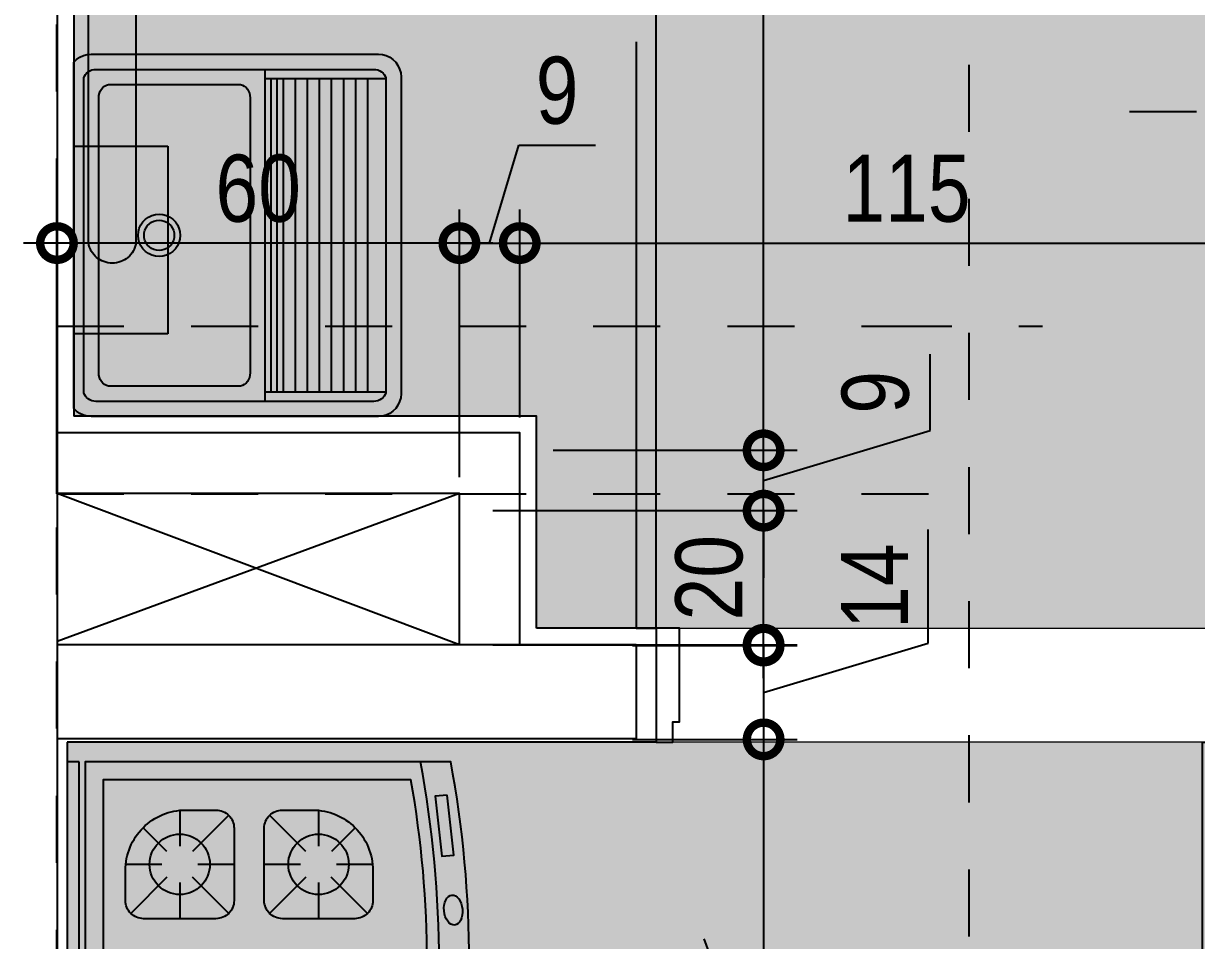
# Model space of a CAD drawing. Header units: metres. Extents: x -41 to 570, y -54 to 184.
# Drawn here: x 10.38 to 12.13, y 49.994 to 51.361 of the extents above; entities that cross this region are included whole.
import ezdxf
from ezdxf.xclip import XClip

# ---------------------------------------------------------------- set-up
doc = ezdxf.new("R2010")
doc.units = ezdxf.units.M
doc.header["$XCLIPFRAME"] = 0
doc.linetypes.add('DASHEDX2', pattern=[1.5, 1, -0.5])
doc.linetypes.add('PUC$0$DASHEDX2', pattern=[1.5, 1, -0.5])
for name, color, linetype in [('1', 232, 'DASHEDX2'), ('ARQ-DIM', 2, 'Continuous'), ('PUC$0$ARQ-ALV ACAB', 4, 'Continuous'), ('PUC$0$ARQ-ALV OSSO', 5, 'Continuous'), ('PUC$0$ARQ-CAX @ 1', 1, 'Continuous'), ('PUC$0$ARQ-HID', 7, 'Continuous'), ('PUC$0$ARQ-MOB', 7, 'Continuous'), ('PUC$0$ARQ-PRJ', 7, 'PUC$0$DASHEDX2'), ('PUC$0$ARQ-SIM', 1, 'Continuous')]:
    doc.layers.add(name, color=color, linetype=linetype)
doc.layers.add('PUC$0$ARQ-FORRO', color=9, linetype='Continuous', lineweight=5)
doc.styles.add('Adesa', font='ARIALN.TTF')
doc.dimstyles.new('ADESA 1-0050', dxfattribs={"dimtxt": 0.1, "dimasz": 0.1, "dimexe": 0.05, "dimexo": 0.05, "dimgap": 0.03, "dimtad": 1, "dimdec": 1, "dimlfac": 100, "dimzin": 12, "dimtxsty": 'Adesa', "dimblk": 'DOTSMALL', "dimcen": 1, "dimdle": 0.05, "dimclrd": 1, "dimclre": 1, "dimclrt": 256, "dimazin": 3, "dimtm": 1e-09, "dimtfac": 1, "dimtdec": 1, "dimtmove": 1, "dimatfit": 0, "dimldrblk": 'DOTSMALL', "dimfxl": 0.8, "dimtvp": 2, "dimtolj": 1, "dimtzin": 0, "dimarcsym": 0})

# ---------------------------------------------------------------- blocks, each defined once
blk = doc.blocks.new('PUC$0$ARQ-HID-TANQUE')
for p, q in [((-0.2621, -0.0041), (-0.258, 0)), ((-0.258, 0), (0.258, 0)), ((0.258, 0), (0.2621, -0.0041)), ((-0.2695, -0.0199), (-0.268, -0.0143)), ((-0.268, -0.0143), (-0.2655, -0.009)), ((-0.2655, -0.009), (-0.2621, -0.0041)), ((-0.242, -0.0189), (-0.2398, -0.0171)), ((-0.2398, -0.0171), (-0.2373, -0.0157)), ((-0.2373, -0.0157), (-0.2347, -0.0149)), ((-0.2347, -0.0149), (-0.232, -0.0146)), ((-0.232, -0.0146), (0.232, -0.0146)), ((0.232, -0.0146), (0.2347, -0.0149)), ((0.2347, -0.0149), (0.2373, -0.0157)), ((0.2373, -0.0157), (0.2398, -0.0171)), ((0.2398, -0.0171), (0.242, -0.0189)), ((0.2621, -0.0041), (0.2655, -0.009)), ((0.2655, -0.009), (0.268, -0.0143)), ((0.268, -0.0143), (0.2695, -0.0199)), ((-0.27, -0.0258), (-0.2695, -0.0199)), ((-0.27, -0.0258), (-0.27, -0.0258)), ((-0.27, -0.4542), (-0.27, -0.0258)), ((-0.2475, -0.0328), (-0.2473, -0.0297)), ((-0.2475, -0.0328), (-0.2475, -0.0328)), ((-0.2475, -0.4472), (-0.2475, -0.0328)), ((-0.2473, -0.0297), (-0.2466, -0.0266)), ((-0.2466, -0.0266), (-0.2454, -0.0237)), ((-0.2454, -0.0237), (-0.2439, -0.0211)), ((-0.2439, -0.0211), (-0.242, -0.0189)), ((0.242, -0.0189), (0.2439, -0.0211)), ((0.2439, -0.0211), (0.2454, -0.0237)), ((0.2454, -0.0237), (0.2466, -0.0266)), ((0.2466, -0.0266), (0.2473, -0.0297)), ((0.2473, -0.0297), (0.2475, -0.0328)), ((0.2475, -0.0328), (0.2475, -0.4472)), ((0.2695, -0.0199), (0.27, -0.0258)), ((0.27, -0.0258), (0.27, -0.4542)), ((-0.234, -0.2854), (0.234, -0.2854)), ((-0.2695, -0.4601), (-0.27, -0.4542)), ((-0.2473, -0.4504), (-0.2475, -0.4472)), ((-0.2466, -0.4534), (-0.2473, -0.4504)), ((-0.2454, -0.4563), (-0.2466, -0.4534)), ((0.2466, -0.4534), (0.2454, -0.4563)), ((0.2473, -0.4504), (0.2466, -0.4534)), ((0.2475, -0.4472), (0.2473, -0.4504)), ((0.27, -0.4542), (0.2695, -0.4601)), ((-0.268, -0.4657), (-0.2695, -0.4601)), ((-0.2655, -0.4711), (-0.268, -0.4657)), ((-0.2621, -0.4759), (-0.2655, -0.4711)), ((-0.2439, -0.4589), (-0.2454, -0.4563)), ((-0.242, -0.4611), (-0.2439, -0.4589)), ((-0.2398, -0.463), (-0.242, -0.4611)), ((-0.2373, -0.4643), (-0.2398, -0.463)), ((-0.2347, -0.4651), (-0.2373, -0.4643)), ((-0.232, -0.4654), (-0.2347, -0.4651)), ((0.232, -0.4654), (-0.232, -0.4654)), ((0.2347, -0.4651), (0.232, -0.4654)), ((0.2373, -0.4643), (0.2347, -0.4651)), ((0.2398, -0.463), (0.2373, -0.4643)), ((0.242, -0.4611), (0.2398, -0.463)), ((0.2439, -0.4589), (0.242, -0.4611)), ((0.2454, -0.4563), (0.2439, -0.4589)), ((0.2655, -0.4711), (0.2621, -0.4759)), ((0.268, -0.4657), (0.2655, -0.4711)), ((0.2695, -0.4601), (0.268, -0.4657)), ((-0.258, -0.48), (-0.2621, -0.4759)), ((-0.2532, -0.4834), (-0.258, -0.48)), ((-0.2479, -0.4859), (-0.2532, -0.4834)), ((-0.2422, -0.4874), (-0.2479, -0.4859)), ((-0.2364, -0.4879), (-0.2422, -0.4874)), ((0.2364, -0.4879), (-0.2364, -0.4879)), ((0.2422, -0.4874), (0.2364, -0.4879)), ((0.2479, -0.4859), (0.2422, -0.4874)), ((0.2532, -0.4834), (0.2479, -0.4859)), ((0.258, -0.48), (0.2532, -0.4834)), ((0.2621, -0.4759), (0.258, -0.48))]:
    blk.add_line(p, q)
at = {"color": 7}
for p, q in [((-0.225, -0.0544), (-0.2247, -0.0514)), ((-0.2247, -0.0514), (-0.2238, -0.0485)), ((-0.2238, -0.0485), (-0.2223, -0.0458)), ((-0.2223, -0.0458), (-0.2203, -0.0433)), ((-0.2203, -0.0433), (-0.2179, -0.0412)), ((-0.2179, -0.0412), (-0.215, -0.0394)), ((-0.215, -0.0394), (-0.2118, -0.0382)), ((-0.2118, -0.0382), (-0.2085, -0.0374)), ((-0.2085, -0.0374), (-0.205, -0.0371)), ((-0.205, -0.0371), (0.205, -0.0371)), ((0.205, -0.0371), (0.2085, -0.0374)), ((0.2085, -0.0374), (0.2118, -0.0382)), ((0.2118, -0.0382), (0.215, -0.0394)), ((0.215, -0.0394), (0.2179, -0.0412)), ((0.2179, -0.0412), (0.2203, -0.0433)), ((0.2203, -0.0433), (0.2223, -0.0458)), ((0.2223, -0.0458), (0.2238, -0.0485)), ((0.2238, -0.0485), (0.2247, -0.0514)), ((0.2247, -0.0514), (0.225, -0.0544)), ((-0.225, -0.0544), (-0.225, -0.0544)), ((-0.225, -0.2456), (-0.225, -0.0544)), ((0.225, -0.0544), (0.225, -0.2456)), ((-0.0241, -0.1069), (-0.0202, -0.103)), ((-0.0202, -0.103), (-0.0158, -0.0999)), ((-0.0158, -0.0999), (-0.0108, -0.0975)), ((-0.0108, -0.0975), (-0.0055, -0.0961)), ((-0.0077, -0.106), (-0.0039, -0.105)), ((-0.0055, -0.0961), (0, -0.0956)), ((-0.0039, -0.105), (0, -0.1046)), ((0, -0.0956), (0.0055, -0.0961)), ((0, -0.1046), (0.0039, -0.105)), ((0.0039, -0.105), (0.0077, -0.106)), ((0.0055, -0.0961), (0.0108, -0.0975)), ((0.0108, -0.0975), (0.0158, -0.0999)), ((0.0158, -0.0999), (0.0202, -0.103)), ((0.0202, -0.103), (0.0241, -0.1069)), ((-0.0315, -0.1271), (-0.031, -0.1217)), ((-0.031, -0.1217), (-0.0296, -0.1164)), ((-0.0296, -0.1164), (-0.0273, -0.1114)), ((-0.0273, -0.1114), (-0.0241, -0.1069)), ((-0.0222, -0.1232), (-0.0211, -0.1194)), ((-0.0211, -0.1194), (-0.0195, -0.1159)), ((-0.0195, -0.1159), (-0.0172, -0.1127)), ((-0.0172, -0.1127), (-0.0145, -0.1099)), ((-0.0145, -0.1099), (-0.0113, -0.1076)), ((-0.0113, -0.1076), (-0.0077, -0.106)), ((0.0077, -0.106), (0.0113, -0.1076)), ((0.0113, -0.1076), (0.0145, -0.1099)), ((0.0145, -0.1099), (0.0172, -0.1127)), ((0.0172, -0.1127), (0.0195, -0.1159)), ((0.0195, -0.1159), (0.0211, -0.1194)), ((0.0211, -0.1194), (0.0222, -0.1232)), ((0.0241, -0.1069), (0.0273, -0.1114)), ((0.0273, -0.1114), (0.0296, -0.1164)), ((0.0296, -0.1164), (0.031, -0.1217)), ((0.031, -0.1217), (0.0315, -0.1271)), ((-0.031, -0.1326), (-0.0315, -0.1271)), ((-0.0296, -0.1379), (-0.031, -0.1326)), ((-0.0273, -0.1429), (-0.0296, -0.1379)), ((-0.0225, -0.1271), (-0.0222, -0.1232)), ((-0.0222, -0.131), (-0.0225, -0.1271)), ((-0.0211, -0.1348), (-0.0222, -0.131)), ((-0.0195, -0.1384), (-0.0211, -0.1348)), ((-0.0172, -0.1416), (-0.0195, -0.1384)), ((0.0195, -0.1384), (0.0172, -0.1416)), ((0.0211, -0.1348), (0.0195, -0.1384)), ((0.0222, -0.131), (0.0211, -0.1348)), ((0.0222, -0.1232), (0.0225, -0.1271)), ((0.0225, -0.1271), (0.0222, -0.131)), ((0.0296, -0.1379), (0.0273, -0.1429)), ((0.031, -0.1326), (0.0296, -0.1379)), ((0.0315, -0.1271), (0.031, -0.1326)), ((-0.0241, -0.1474), (-0.0273, -0.1429)), ((-0.0202, -0.1513), (-0.0241, -0.1474)), ((-0.0158, -0.1544), (-0.0202, -0.1513)), ((-0.0145, -0.1444), (-0.0172, -0.1416)), ((-0.0108, -0.1567), (-0.0158, -0.1544)), ((-0.0113, -0.1466), (-0.0145, -0.1444)), ((-0.0077, -0.1483), (-0.0113, -0.1466)), ((-0.0055, -0.1582), (-0.0108, -0.1567)), ((-0.0039, -0.1493), (-0.0077, -0.1483)), ((0, -0.1496), (-0.0039, -0.1493)), ((0.0039, -0.1493), (0, -0.1496)), ((0.0077, -0.1483), (0.0039, -0.1493)), ((0.0108, -0.1567), (0.0055, -0.1582)), ((0.0113, -0.1466), (0.0077, -0.1483)), ((0.0158, -0.1544), (0.0108, -0.1567)), ((0.0145, -0.1444), (0.0113, -0.1466)), ((0.0172, -0.1416), (0.0145, -0.1444)), ((0.0202, -0.1513), (0.0158, -0.1544)), ((0.0241, -0.1474), (0.0202, -0.1513)), ((0.0273, -0.1429), (0.0241, -0.1474)), ((0, -0.1586), (-0.0055, -0.1582)), ((0.0055, -0.1582), (0, -0.1586)), ((-0.2247, -0.2486), (-0.225, -0.2456)), ((-0.2238, -0.2515), (-0.2247, -0.2486)), ((-0.2223, -0.2542), (-0.2238, -0.2515)), ((-0.2203, -0.2567), (-0.2223, -0.2542)), ((-0.2179, -0.2588), (-0.2203, -0.2567)), ((-0.215, -0.2606), (-0.2179, -0.2588)), ((-0.2118, -0.2618), (-0.215, -0.2606)), ((-0.2085, -0.2626), (-0.2118, -0.2618)), ((0.2118, -0.2618), (0.2085, -0.2626)), ((0.215, -0.2606), (0.2118, -0.2618)), ((0.2179, -0.2588), (0.215, -0.2606)), ((0.2203, -0.2567), (0.2179, -0.2588)), ((0.2223, -0.2542), (0.2203, -0.2567)), ((0.2238, -0.2515), (0.2223, -0.2542)), ((0.2247, -0.2486), (0.2238, -0.2515)), ((0.225, -0.2456), (0.2247, -0.2486)), ((-0.205, -0.2629), (-0.2085, -0.2626)), ((0.205, -0.2629), (-0.205, -0.2629)), ((0.2085, -0.2626), (0.205, -0.2629)), ((-0.2475, -0.2854), (0.2475, -0.2854)), ((-0.234, -0.4654), (-0.234, -0.2854)), ((-0.234, -0.2944), (0.234, -0.2944)), ((-0.234, -0.2944), (0.234, -0.2944)), ((0.234, -0.2854), (0.234, -0.4654)), ((-0.234, -0.3034), (0.234, -0.3034)), ((-0.234, -0.3124), (0.234, -0.3124)), ((-0.234, -0.3304), (0.234, -0.3304)), ((-0.234, -0.3484), (0.234, -0.3484)), ((-0.234, -0.3664), (0.234, -0.3664)), ((-0.234, -0.3844), (0.234, -0.3844)), ((-0.234, -0.4024), (0.234, -0.4024)), ((-0.234, -0.4204), (0.234, -0.4204)), ((-0.234, -0.4384), (0.234, -0.4384))]:
    blk.add_line(p, q, dxfattribs=at)
blk = doc.blocks.new('*U3362')
for points in [[(0, 0), (0, 0.8204), (-0.03, 0.8204), (-0.03, 0)], [(0.025, 0), (0, 0), (0, -0.03), (-0.01, -0.03), (-0.01, -0.17), (0.025, -0.17), (0.025, 0)], [(-0.845, 0), (-0.82, 0), (-0.82, -0.03), (-0.81, -0.03), (-0.81, -0.17), (-0.845, -0.17), (-0.845, 0)]]:
    blk.add_lwpolyline(points, close=True)
at = {"layer": 'PUC$0$ARQ-PRJ'}
blk.add_arc((-0.0237, 0.0242), 0.7967, 88.2987, 181.7401, dxfattribs=at)
blk = doc.blocks.new('PUC$0$A$C7cb482e1')
at = {"layer": 'PUC$0$ARQ-PRJ'}
for p, q in [((-0.1098, -0.2708, 0), (-0.1098, 1.8451, 0)), ((-0.0389, -0.2708, 0), (-0.0389, 1.8451, 0))]:
    blk.add_line(p, q, dxfattribs=at)
at = {"layer": 'PUC$0$ARQ-PRJ', "elevation": 0}
for points in [[(-0.1133, 1.8451), (-0.0333, 1.8451)], [(-0.1571, -0.4064), (-0.0171, -0.4064), (-0.0171, -0.1264), (-0.1571, -0.1264), (-0.1571, -0.4064)]]:
    blk.add_lwpolyline(points, dxfattribs=at)
at = {"layer": 'PUC$0$ARQ-PRJ'}
for centre, radius, start, end in [((-0.0733, 1.8451, 0), 0.04, 360, 180), ((-0.0743, -0.2651, 0), 0.0359, 189.055, 350.945)]:
    blk.add_arc(centre, radius, start, end, dxfattribs=at)
blk = doc.blocks.new('PUC$0$pl apto tipo 1 puc')
at = {"layer": 'PUC$0$ARQ-ALV ACAB'}
for p, q in [((-26.667, 0.46, 0), (-26.667, 0.29, 0)), ((-26.667, 0.46, -0.0001), (-26.4886, 0.46, 0)), ((-26.667, 0.29, -0.0001), (-25.7883, 0.29, 0))]:
    blk.add_line(p, q, dxfattribs=at)
at = {"layer": 'PUC$0$ARQ-ALV ACAB', "elevation": 0}
for points in [[(-25.7983, 2.8343), (-25.7986, 0.7758)], [(-26.4886, 0.46), (-26.4886, 0.7758), (-25.7986, 0.7758)], [(-25.7883, 0.29), (-25.7883, -2.305), (-26.6795, -2.305), (-26.6795, -2.6405), (-26.5295, -2.6405), (-26.5295, -2.455), (-25.7783, -2.455)]]:
    blk.add_lwpolyline(points, dxfattribs=at)
at = {"layer": 'PUC$0$ARQ-ALV OSSO'}
for p, q in [((-26.637, 0.435, 0), (-26.637, 0.295, 0)), ((-26.637, 0.435, -0.0001), (-25.7735, 0.435, 0)), ((-26.662, 0.29, 0), (-26.662, 0.29, 0)), ((-26.637, 0.295, -0.0001), (-25.7735, 0.295, 0))]:
    blk.add_line(p, q, dxfattribs=at)
at = {"layer": 'PUC$0$ARQ-ALV OSSO', "elevation": 0}
for points in [[(-25.7733, 2.8593), (-25.7733, -1.49)], [(-26.4636, 0.435), (-26.4636, 0.7508), (-25.7736, 0.7508)], [(-26.3736, 0.435), (-26.3736, 0.6608), (-25.7736, 0.6608)]]:
    blk.add_lwpolyline(points, dxfattribs=at)
at = {"layer": 'PUC$0$ARQ-PRJ', "elevation": 0}
blk.add_lwpolyline([(-26.6669, 2.8341), (-26.6369, 2.8341), (-26.637, 0.46), (-26.667, 0.46)], close=True, dxfattribs=at)
at = {"layer": 'PUC$0$ARQ-SIM', "elevation": 0}
for points in [[(-26.3736, 0.6608), (-25.7736, 0.44)], [(-26.3736, 0.435), (-25.7736, 0.6608)]]:
    blk.add_lwpolyline(points, dxfattribs=at)
blk.add_blockref('PUC$0$A$C7cb482e1', (-25.7814, 1.305, 0))
at = {"layer": 'PUC$0$ARQ-CAX @ 1', "rotation": 180}
blk.add_blockref('*U3362', (-27.512, 0.29, 0), dxfattribs=at)
at = {"layer": 'PUC$0$ARQ-HID', "extrusion": (0, 0, -1), "zscale": -1.000000000000015, "rotation": 90}
blk.add_blockref('PUC$0$ARQ-HID-TANQUE', (25.7985, 1.0455, 0), dxfattribs=at)
blk = doc.blocks.new('PUC$0$ARQ-MOB-COZ FOG')
at = {"layer": 'PUC$0$ARQ-MOB'}
for p, q in [((-0.122, -0.1412), (-0.122, -0.0872)), ((0.172, -0.1412), (0.172, -0.0872)), ((-0.1029, -0.1491), (-0.0489, -0.0951)), ((0.1529, -0.1491), (0.0989, -0.0951)), ((-0.1411, -0.149), (-0.1766, -0.1135)), ((0.1911, -0.149), (0.2266, -0.1135)), ((-0.203, -0.1682), (-0.149, -0.1682)), ((-0.095, -0.1682), (-0.041, -0.1682)), ((0.145, -0.1682), (0.091, -0.1682)), ((0.253, -0.1682), (0.199, -0.1682)), ((-0.1951, -0.2413), (-0.1411, -0.1873)), ((-0.0489, -0.2412), (-0.1029, -0.1872)), ((0.0989, -0.2412), (0.1529, -0.1872)), ((0.2451, -0.2413), (0.1911, -0.1873)), ((-0.122, -0.2492), (-0.122, -0.1952)), ((0.172, -0.2492), (0.172, -0.1952)), ((-0.122, -0.3482), (-0.122, -0.2942)), ((0.172, -0.3482), (0.172, -0.2942)), ((-0.1411, -0.356), (-0.1951, -0.3021)), ((-0.1029, -0.3561), (-0.0489, -0.3021)), ((0.1529, -0.3561), (0.0989, -0.3021)), ((0.1911, -0.356), (0.2451, -0.3021)), ((-0.203, -0.3752), (-0.149, -0.3752)), ((-0.095, -0.3752), (-0.041, -0.3752)), ((0.145, -0.3752), (0.091, -0.3752)), ((0.253, -0.3752), (0.199, -0.3752)), ((-0.1766, -0.4298), (-0.1411, -0.3943)), ((-0.122, -0.4562), (-0.122, -0.4022)), ((-0.0489, -0.4482), (-0.1029, -0.3942)), ((0.0989, -0.4482), (0.1529, -0.3942)), ((0.172, -0.4562), (0.172, -0.4022)), ((0.2267, -0.4298), (0.1911, -0.3943))]:
    blk.add_line(p, q, dxfattribs=at)
for points in [[(0.325, -0.018), (0.325, 0), (-0.275, 0), (-0.275, -0.018)], [(0.2754, -0.5671), (0.2735, -0.5492), (0.184, -0.5589), (0.1859, -0.5768)]]:
    blk.add_lwpolyline(points, close=True, dxfattribs=at)
for points in [[(-0.275, -0.027), (-0.275, -0.5724, 0.092036), (0.325, -0.5724), (0.325, -0.027)], [(-0.248, -0.054), (-0.248, -0.5131, 0.087474), (0.298, -0.5131), (0.298, -0.054)], [(-0.041, -0.2222), (-0.041, -0.1142, 0.414214), (-0.068, -0.0872), (-0.113, -0.0872, 0.414214), (-0.203, -0.1772), (-0.203, -0.2222, 0.414214), (-0.176, -0.2492), (-0.068, -0.2492, 0.414214)], [(0.091, -0.2222), (0.091, -0.1142, -0.414214), (0.118, -0.0872), (0.163, -0.0872, -0.414214), (0.253, -0.1772), (0.253, -0.2222, -0.414214), (0.226, -0.2492), (0.118, -0.2492, -0.414214)], [(-0.041, -0.4292), (-0.041, -0.3212, 0.414214), (-0.068, -0.2942), (-0.176, -0.2942, 0.414214), (-0.203, -0.3212), (-0.203, -0.3662, 0.414214), (-0.113, -0.4562), (-0.068, -0.4562, 0.414214)], [(0.091, -0.4292), (0.091, -0.3212, -0.414214), (0.118, -0.2942), (0.226, -0.2942, -0.414214), (0.253, -0.3212), (0.253, -0.3662, -0.414214), (0.163, -0.4562), (0.118, -0.4562, -0.414214)]]:
    blk.add_lwpolyline(points, format="xyb", close=True, dxfattribs=at)
for centre in [(-0.122, -0.1682), (0.172, -0.1682), (-0.122, -0.3752), (0.172, -0.3752)]:
    blk.add_circle(centre, 0.045, dxfattribs=at)
blk.add_arc((0.025, 1.0824), 1.6374, 259.4425, 280.5575, dxfattribs=at)
for centre, major_axis in [((-0.1728, -0.5654), (0.0225, 0)), ((-0.1009, -0.576), (0.0225, 0.0004)), ((-0.0234, -0.5783), (0.0224, 0.0016)), ((0.1038, -0.5761), (0.0224, 0.002))]:
    blk.add_ellipse(centre, major_axis=major_axis, ratio=0.612901, start_param=3.141593, end_param=9.424778, dxfattribs=at)
blk = doc.blocks.new('PUC$0$layout pcd puc 1')
at = {"layer": 'PUC$0$ARQ-MOB', "rotation": 270}
blk.add_blockref('PUC$0$ARQ-MOB-COZ FOG', (10.58, 2.6393, 0), dxfattribs=at)
blk = doc.blocks.new('PUC$0$pl forro pcd 1')
at = {"layer": 'PUC$0$ARQ-FORRO'}
h = blk.add_hatch(color=256, dxfattribs=at)
h.dxf.hatch_style = 1
h.paths.add_polyline_path([(5.5499, 2.6849), (5.5499, 1.825), (5.4961, 1.825), (5.4961, 0), (2.7283, 0), (2.7283, -0.953), (5.4961, -0.953), (5.4961, -2.1008), (8.6061, -2.1008), (8.6061, -0.1978), (8.7561, -0.1978), (8.7561, -1.165), (10.5799, -1.165), (10.5799, 1.43), (9.6886, 1.43), (9.6886, 2.685)])
h = blk.add_hatch(color=256, dxfattribs=at)
h.dxf.hatch_style = 1
h.paths.add_polyline_path([(6.275, -3.175), (6.08, -3.175), (6.08, -2.2708), (6.275, -2.2708)])
h.paths.add_polyline_path([(8.7761, -3.175), (6.625, -3.175), (6.625, -2.2708), (8.7761, -2.2708)])
h.paths.add_polyline_path([(9.7011, -1.335), (8.7761, -1.335), (8.7761, -3.175), (9.7011, -3.175)])
h.paths.add_polyline_path([(9.7011, -1.335), (9.7011, -3.7093), (10.5699, -3.7093), (10.5696, -1.6508), (9.8796, -1.6508), (9.8796, -1.335)])
h.paths.add_polyline_path([(10.269, -2.5093), (10.519, -2.5093), (10.519, -2.8093), (10.269, -2.8093)], flags=16)
blk.add_lwpolyline([(5.5499, 2.6849), (5.5499, 1.825), (5.4961, 1.825), (5.4961, 0), (2.7283, 0), (2.7283, -0.953), (5.4961, -0.953), (5.4961, -2.1008), (8.6061, -2.1008), (8.6061, -0.1978), (8.7561, -0.1978), (8.7561, -1.165), (10.5799, -1.165), (10.5799, 1.43), (9.6886, 1.43), (9.6886, 2.685)], close=True, dxfattribs=at)
at = {"layer": 'PUC$0$ARQ-FORRO', "elevation": 0}
for points in [[(9.7011, -1.335), (8.7761, -1.335), (8.7761, -3.175), (9.7011, -3.175)], [(9.7011, -1.335), (9.7011, -3.7093), (10.5699, -3.7093), (10.5696, -1.6508), (9.8796, -1.6508), (9.8796, -1.335)]]:
    blk.add_lwpolyline(points, close=True, dxfattribs=at)
blk = doc.blocks.new('PUC')
at = {"layer": 'PUC$0$ARQ-ALV OSSO', "xscale": -1, "rotation": 180}
blk.add_blockref('PUC$0$pl apto tipo 1 puc', (15.3432, -50), dxfattribs=at)
at = {"layer": 'PUC$0$ARQ-FORRO'}
blk.add_blockref('PUC$0$pl forro pcd 1', (-21.0249, -49.125, 0), dxfattribs=at)
at = {"layer": 'PUC$0$ARQ-MOB'}
blk.add_blockref('PUC$0$layout pcd puc 1', (-21.025, -52.5749, 0), dxfattribs=at)
blk = doc.blocks.new('_DotSmall')
at = {"color": 0, "linetype": 'ByBlock', "const_width": 0.5}
blk.add_lwpolyline([(-0.0625, 0, 1), (0.0625, 0, 1)], format="xyb", close=True, dxfattribs=at)
blk = doc.blocks.new('*D269')
at = {"layer": 'ARQ-DIM', "color": 1, "lineweight": -2, "transparency": 16777216}
for p, q in [((11.4841, 50.3439), (11.4841, 47.6)), ((11.2884, 50.2939), (11.5341, 50.2939)), ((11.3813, 47.65), (11.5341, 47.65))]:
    blk.add_line(p, q, dxfattribs=at)
at = {"layer": 'Defpoints', "color": 0, "transparency": 16777216}
for p in [(11.2384, 50.2939, 0), (11.3313, 47.65, 0), (11.4841, 47.65)]:
    blk.add_point(p, dxfattribs=at)
at = {"layer": 'ARQ-DIM', "color": 1, "lineweight": -2, "transparency": 16777216, "xscale": 0.1, "yscale": 0.1, "zscale": 0.1}
for p, rotation in [((11.4841, 50.2939), 90), ((11.4841, 47.65), 270)]:
    blk.add_blockref('_DotSmall', p, dxfattribs=dict(at, rotation=rotation))
at = {"layer": 'ARQ-DIM', "transparency": 16777216, "insert": (11.4031, 48.972), "char_height": 0.1, "attachment_point": 5, "rotation": 90, "style": 'Adesa'}
blk.add_mtext('\\A1;264', dxfattribs=at)
blk = doc.blocks.new('*D270')
at = {"layer": 'ARQ-DIM', "color": 1, "lineweight": -2, "transparency": 16777216}
for p, q in [((11.7297, 50.4376), (11.7297, 50.6071)), ((11.4841, 50.4339), (11.4841, 50.5339)), ((11.2884, 50.4339), (11.5341, 50.4339)), ((11.4841, 50.3639), (11.7297, 50.4376)), ((11.4841, 50.4339), (11.4841, 50.2939)), ((11.4841, 50.4339), (11.4841, 50.2939)), ((11.2884, 50.2939), (11.5341, 50.2939)), ((11.4841, 50.2939), (11.4841, 50.1939))]:
    blk.add_line(p, q, dxfattribs=at)
at = {"layer": 'Defpoints', "color": 0, "transparency": 16777216}
for p in [(11.2384, 50.4339, 0), (11.2384, 50.2939, 0.0001), (11.4841, 50.2939)]:
    blk.add_point(p, dxfattribs=at)
at = {"layer": 'ARQ-DIM', "color": 1, "lineweight": -2, "transparency": 16777216, "xscale": 0.1, "yscale": 0.1, "zscale": 0.1}
for p, rotation in [((11.4841, 50.4339), 270), ((11.4841, 50.2939), 90)]:
    blk.add_blockref('_DotSmall', p, dxfattribs=dict(at, rotation=rotation))
at = {"layer": 'ARQ-DIM', "transparency": 16777216, "insert": (11.6495, 50.5223), "char_height": 0.1, "attachment_point": 5, "rotation": 90, "style": 'Adesa'}
blk.add_mtext('\\A1;14', dxfattribs=at)
blk = doc.blocks.new('*D271')
at = {"layer": 'ARQ-DIM', "color": 1, "lineweight": -2, "transparency": 16777216}
for p, q in [((11.4841, 50.675), (11.4841, 52.91)), ((10.988, 52.86), (11.5341, 52.86)), ((11.1703, 50.725), (11.5341, 50.725))]:
    blk.add_line(p, q, dxfattribs=at)
at = {"layer": 'Defpoints', "color": 0, "transparency": 16777216}
for p in [(10.938, 52.86, 0), (11.4841, 52.86), (11.1203, 50.725, 0)]:
    blk.add_point(p, dxfattribs=at)
at = {"layer": 'ARQ-DIM', "color": 1, "lineweight": -2, "transparency": 16777216, "xscale": 0.1, "yscale": 0.1, "zscale": 0.1}
for p, rotation in [((11.4841, 52.86), 90), ((11.4841, 50.725), 270)]:
    blk.add_blockref('_DotSmall', p, dxfattribs=dict(at, rotation=rotation))
at = {"layer": 'ARQ-DIM', "transparency": 16777216, "insert": (11.4039, 51.7925), "char_height": 0.1, "attachment_point": 5, "rotation": 90, "style": 'Adesa'}
blk.add_mtext('\\A1;214', dxfattribs=at)
blk = doc.blocks.new('*D277')
at = {"layer": 'ARQ-DIM', "color": 1, "lineweight": -2, "transparency": 16777216}
for p, q in [((11.1203, 50.7739), (11.1203, 51.084)), ((12.274, 51.0319), (12.274, 51.084)), ((11.0703, 51.034), (12.324, 51.034))]:
    blk.add_line(p, q, dxfattribs=at)
at = {"layer": 'Defpoints', "color": 0, "transparency": 16777216}
for p in [(12.274, 51.034), (12.274, 50.9819, 0), (11.1203, 50.7239, 0)]:
    blk.add_point(p, dxfattribs=at)
at = {"layer": 'ARQ-DIM', "color": 1, "lineweight": -2, "transparency": 16777216, "xscale": 0.1, "yscale": 0.1, "zscale": 0.1, "rotation": 180}
blk.add_blockref('_DotSmall', (11.1203, 51.034), dxfattribs=at)
at = {"layer": 'ARQ-DIM', "color": 1, "lineweight": -2, "transparency": 16777216, "xscale": 0.1, "yscale": 0.1, "zscale": 0.1}
blk.add_blockref('_DotSmall', (12.274, 51.034), dxfattribs=at)
at = {"layer": 'ARQ-DIM', "transparency": 16777216, "insert": (11.6972, 51.1151), "char_height": 0.1, "attachment_point": 5, "style": 'Adesa'}
blk.add_mtext('\\A1;115', dxfattribs=at)
blk = doc.blocks.new('*D305')
at = {"layer": 'ARQ-DIM', "color": 1, "lineweight": -2, "transparency": 16777216}
for p, q in [((11.0753, 51.034), (11.1191, 51.1801)), ((11.1191, 51.1801), (11.2331, 51.1801)), ((11.0303, 50.685), (11.0303, 51.084)), ((11.1203, 50.7739), (11.1203, 51.084)), ((11.0303, 51.034), (10.9303, 51.034)), ((11.0303, 51.034), (11.1203, 51.034)), ((11.0303, 51.034), (11.1203, 51.034)), ((11.1203, 51.034), (11.2203, 51.034))]:
    blk.add_line(p, q, dxfattribs=at)
at = {"layer": 'Defpoints', "color": 0, "transparency": 16777216}
for p in [(11.1203, 51.034), (11.1203, 50.7239, 0), (11.0303, 50.635, 0)]:
    blk.add_point(p, dxfattribs=at)
at = {"layer": 'ARQ-DIM', "color": 1, "lineweight": -2, "transparency": 16777216, "xscale": 0.1, "yscale": 0.1, "zscale": 0.1}
blk.add_blockref('_DotSmall', (11.0303, 51.034), dxfattribs=at)
at = {"layer": 'ARQ-DIM', "color": 1, "lineweight": -2, "transparency": 16777216, "xscale": 0.1, "yscale": 0.1, "zscale": 0.1, "rotation": 180}
blk.add_blockref('_DotSmall', (11.1203, 51.034), dxfattribs=at)
at = {"layer": 'ARQ-DIM', "transparency": 16777216, "insert": (11.1761, 51.2612), "char_height": 0.1, "attachment_point": 5, "style": 'Adesa'}
blk.add_mtext('\\A1;9', dxfattribs=at)
blk = doc.blocks.new('*D306')
at = {"layer": 'ARQ-DIM', "color": 1, "lineweight": -2, "transparency": 16777216}
for p, q in [((10.43, 50.685), (10.43, 51.084)), ((11.0303, 50.685), (11.0303, 51.084)), ((11.0803, 51.034), (10.38, 51.034))]:
    blk.add_line(p, q, dxfattribs=at)
at = {"layer": 'Defpoints', "color": 0, "transparency": 16777216}
for p in [(10.43, 51.034), (10.43, 50.635, 0), (11.0303, 50.635, 0)]:
    blk.add_point(p, dxfattribs=at)
at = {"layer": 'ARQ-DIM', "color": 1, "lineweight": -2, "transparency": 16777216, "xscale": 0.1, "yscale": 0.1, "zscale": 0.1, "rotation": 180}
blk.add_blockref('_DotSmall', (10.43, 51.034), dxfattribs=at)
at = {"layer": 'ARQ-DIM', "color": 1, "lineweight": -2, "transparency": 16777216, "xscale": 0.1, "yscale": 0.1, "zscale": 0.1}
blk.add_blockref('_DotSmall', (11.0303, 51.034), dxfattribs=at)
at = {"layer": 'ARQ-DIM', "transparency": 16777216, "insert": (10.7302, 51.1151), "char_height": 0.1, "attachment_point": 5, "style": 'Adesa'}
blk.add_mtext('\\A1;60', dxfattribs=at)
blk = doc.blocks.new('*D307')
at = {"layer": 'ARQ-DIM', "color": 1, "lineweight": -2, "transparency": 16777216}
for p, q in [((11.4841, 50.385), (11.4841, 50.685)), ((11.0803, 50.635), (11.5341, 50.635)), ((11.0803, 50.435), (11.5341, 50.435))]:
    blk.add_line(p, q, dxfattribs=at)
at = {"layer": 'Defpoints', "color": 0, "transparency": 16777216}
for p in [(11.0303, 50.635, 0), (11.4841, 50.635), (11.0303, 50.435, 0)]:
    blk.add_point(p, dxfattribs=at)
at = {"layer": 'ARQ-DIM', "color": 1, "lineweight": -2, "transparency": 16777216, "xscale": 0.1, "yscale": 0.1, "zscale": 0.1}
for p, rotation in [((11.4841, 50.635), 90), ((11.4841, 50.435), 270)]:
    blk.add_blockref('_DotSmall', p, dxfattribs=dict(at, rotation=rotation))
at = {"layer": 'ARQ-DIM', "transparency": 16777216, "insert": (11.4031, 50.535), "char_height": 0.1, "attachment_point": 5, "rotation": 90, "style": 'Adesa'}
blk.add_mtext('\\A1;20', dxfattribs=at)
blk = doc.blocks.new('*D308')
at = {"layer": 'ARQ-DIM', "color": 1, "lineweight": -2, "transparency": 16777216}
for p, q in [((11.7323, 50.7544), (11.7323, 50.8684)), ((11.4841, 50.725), (11.4841, 50.825)), ((11.4841, 50.68), (11.7323, 50.7544)), ((11.3572, 50.725), (11.5341, 50.725)), ((11.4841, 50.635), (11.4841, 50.725)), ((11.4841, 50.635), (11.4841, 50.725)), ((11.3572, 50.635), (11.5341, 50.635)), ((11.4841, 50.635), (11.4841, 50.535))]:
    blk.add_line(p, q, dxfattribs=at)
at = {"layer": 'Defpoints', "color": 0, "transparency": 16777216}
for p in [(11.3072, 50.725), (11.4841, 50.725), (11.3072, 50.635)]:
    blk.add_point(p, dxfattribs=at)
at = {"layer": 'ARQ-DIM', "color": 1, "lineweight": -2, "transparency": 16777216, "xscale": 0.1, "yscale": 0.1, "zscale": 0.1}
for p, rotation in [((11.4841, 50.725), 270), ((11.4841, 50.635), 90)]:
    blk.add_blockref('_DotSmall', p, dxfattribs=dict(at, rotation=rotation))
at = {"layer": 'ARQ-DIM', "transparency": 16777216, "insert": (11.6512, 50.8114), "char_height": 0.1, "attachment_point": 5, "rotation": 90, "style": 'Adesa'}
blk.add_mtext('\\A1;9', dxfattribs=at)
blk = doc.blocks.new('est-lo-08-6sa-r00')
at = {"layer": '1'}
for p, q in [((999.450094, 666.363993), (1154.257349, 295.448228)), ((937.110005, 462.63348), (885.497522, 586.296119)), ((1062.811635, 576.862415), (1084.498346, 585.913712)), ((1041.452738, 533.272656), (1063.133281, 542.321379)), ((927.480874, 485.704671), (1041.452728, 533.272652)), ((937.109985, 462.633472), (1062.617439, 515.016021)), ((1019.919856, 264.222327), (937.109985, 462.633472))]:
    blk.add_line(p, q, dxfattribs=at)

msp = doc.modelspace()

# ---------------------------------------------------------------- block references
at = {"linetype": 'Continuous'}
ref = msp.add_blockref('est-lo-08-6sa-r00', (0, 50), dxfattribs=dict(at, xscale=0.01, yscale=0.01, zscale=0.01, rotation=337.346050855639))
XClip(ref).set_block_clipping_path([(-3617.8293247107, -1968.6238684088), (2309.2219967837, 505.1199023612), (1831.3677091607, 1650.0512895176), (-4095.6836123336, -823.6924812524)])
at = {"rotation": 180}
msp.add_blockref('PUC', (0, 0), dxfattribs=at)

# ---------------------------------------------------------------- dimensions: what is measured, and where the dimension line sits
at = {"layer": 'ARQ-DIM'}
for base, p1, p2, picture, middle in [((11.48413, 52.86001), (11.12033, 50.72497, 0), (10.938, 52.86001, 0), '*D271', (11.40392, 51.79249)), ((11.4841, 47.65), (11.2384, 50.2939, 0), (11.3313, 47.65, 0), '*D269', (11.4031, 48.972))]:
    dim = msp.add_linear_dim(base=base, p1=p1, p2=p2, angle=90, dimstyle='ADESA 1-0050', override={"dimdec": 0}, dxfattribs=at)
    dim.commit()
    dim.dimension.update_dxf_attribs({"geometry": picture, "text_midpoint": middle})
for base, p1, p2, angle, picture, middle in [((11.1203, 51.034), (11.0303, 50.635, 0), (11.1203, 50.7239, 0), 180, '*D305', (11.1491, 51.2612)), ((10.43, 51.034), (11.0303, 50.635, 0), (10.43, 50.635, 0), 180, '*D306', (10.7302, 51.1151)), ((11.4841, 50.725), (11.3072, 50.635), (11.3072, 50.725), 270, '*D308', (11.6512, 50.7844)), ((11.4841, 50.635), (11.0303, 50.435, 0), (11.0303, 50.635, 0), 270, '*D307', (11.4031, 50.535)), ((11.4841, 50.2939), (11.2384, 50.4339, 0), (11.2384, 50.2939, 0.0001), 90, '*D270', (11.6495, 50.4676))]:
    dim = msp.add_linear_dim(base=base, p1=p1, p2=p2, angle=angle, dimstyle='ADESA 1-0050', dxfattribs=at)
    dim.commit()
    dim.dimension.update_dxf_attribs({"geometry": picture, "text_midpoint": middle})
dim = msp.add_linear_dim(base=(12.274, 51.034), p1=(11.1203, 50.7239, 0), p2=(12.274, 50.9819, 0), dimstyle='ADESA 1-0050', override={"dimdec": 0}, dxfattribs=at)
dim.commit()
dim.dimension.update_dxf_attribs({"geometry": '*D277', "text_midpoint": (11.6972, 51.1151)})

doc.saveas('drawing.dxf')
